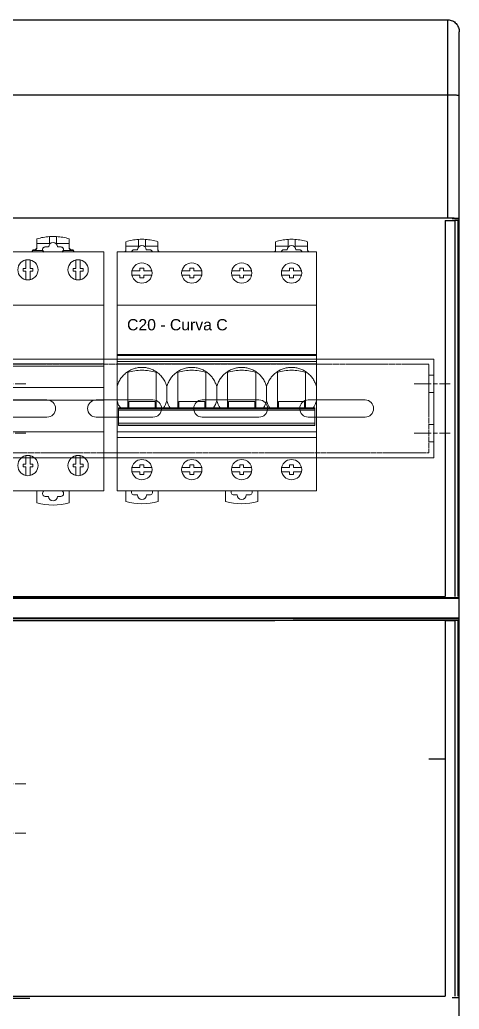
# Model space of a CAD drawing. Header units: millimetres. Extents: x 8199 to 54578, y -26210 to 18307.
# Drawn here: x 46698.2 to 46854.2, y -14863.3 to -14512 of the extents above; entities that cross this region are included whole.
import ezdxf

# ---------------------------------------------------------------- set-up
doc = ezdxf.new("R2010")
doc.units = ezdxf.units.MM
doc.header["$MEASUREMENT"] = 0
doc.linetypes.add('AM_ISO08W050x2', pattern=[9, 6, -0.75, 1.5, -0.75])
doc.linetypes.add('HIDDEN', pattern=[0.375, 0.25, -0.125])
for name, color, linetype, lineweight in [('Centros', 253, 'AM_ISO08W050x2', 15), ('ELECT-FUERZA-MOTRIZ', 170, 'Continuous', 20), ('Ocultas', 252, 'HIDDEN', 15), ('Perfil C1', 50, 'Continuous', 15), ('TEXTO', 1, 'Continuous', 30)]:
    doc.layers.add(name, color=color, linetype=linetype, lineweight=lineweight)
doc.styles.add('Annotative', font='arial.ttf')

# ---------------------------------------------------------------- blocks, each defined once
blk = doc.blocks.new('A$C41F979FE')
at = {"layer": 'Centros'}
for p, q in [((12.78, 26.25), (0, 26.25)), ((253.95, 26.25), (266.73, 26.25)), ((12.78, 8.75), (0, 8.75)), ((253.95, 8.75), (266.73, 8.75))]:
    blk.add_line(p, q, dxfattribs=at)
at = {"layer": 'Ocultas'}
for p, q in [((259.12, 33.25), (5.87, 33.25)), ((7.62, 33.25), (7.62, 1.75)), ((259.12, 1.75), (259.12, 33.25)), ((7.62, 29.31), (5.87, 29.31)), ((259.12, 29.31), (260.87, 29.31)), ((7.62, 23.19), (5.87, 23.19)), ((259.12, 23.19), (260.87, 23.19)), ((7.62, 11.81), (5.87, 11.81)), ((259.12, 11.81), (260.87, 11.81)), ((7.62, 5.69), (5.87, 5.69)), ((259.12, 5.69), (260.87, 5.69)), ((5.87, 1.75), (259.12, 1.75))]:
    blk.add_line(p, q, dxfattribs=at)
at = {"layer": 'Perfil C1'}
for p, q in [((260.87, 35), (5.87, 35)), ((5.87, 35), (5.87, 0)), ((260.87, 0), (260.87, 35)), ((48.35, 20.56), (28.23, 20.56)), ((85.98, 20.56), (65.85, 20.56)), ((123.6, 20.56), (103.48, 20.56)), ((161.23, 20.56), (141.1, 20.56)), ((198.85, 20.56), (178.73, 20.56)), ((236.48, 20.56), (216.35, 20.56)), ((48.35, 14.44), (28.23, 14.44)), ((85.98, 14.44), (65.85, 14.44)), ((123.6, 14.44), (103.48, 14.44)), ((161.23, 14.44), (141.1, 14.44)), ((198.85, 14.44), (178.73, 14.44)), ((236.48, 14.44), (216.35, 14.44)), ((5.87, 0), (260.87, 0))]:
    blk.add_line(p, q, dxfattribs=at)
for centre, start, end in [((28.23, 17.5), 90, 270), ((48.35, 17.5), 270, 90), ((65.85, 17.5), 90, 270), ((85.98, 17.5), 270, 90), ((103.48, 17.5), 90, 270), ((123.6, 17.5), 270, 90), ((141.1, 17.5), 90, 270), ((161.23, 17.5), 270, 90), ((178.73, 17.5), 90, 270), ((198.85, 17.5), 270, 90), ((216.35, 17.5), 90, 270), ((236.48, 17.5), 270, 90)]:
    blk.add_arc(centre, 3.06, start, end, dxfattribs=at)
blk = doc.blocks.new('Disyunto Diferencial 4P')
at = {"layer": 'ELECT-FUERZA-MOTRIZ', "color": 0, "linetype": 'Continuous'}
for p, q in [((12.35, 4.64), (12.35, 3)), ((16.8, 5.46), (16.8, 3)), ((19.3, 3), (19.3, 5.47)), ((23.75, 3), (23.75, 4.65)), ((47.95, 4.64), (47.95, 3)), ((52.4, 5.46), (52.4, 3)), ((54.9, 3), (54.9, 5.47)), ((59.35, 3), (59.35, 4.65)), ((0, -84.8), (0, 0)), ((0, 0), (71.7, 0)), ((14.33, 0.54), (11.13, 0.54)), ((11.35, 0.57), (11.35, 0.8)), ((12.35, 3), (12.35, 1.57)), ((16.8, 3), (12.35, 3)), ((14.3, 0.77), (14.3, 0.77)), ((16.5, 1.77), (15.3, 1.77)), ((23.75, 3), (19.3, 3)), ((20.8, 1.77), (19.6, 1.77)), ((24.97, 0.54), (21.77, 0.54)), ((21.8, 0.77), (21.8, 0.77)), ((23.75, 1.57), (23.75, 3)), ((24.75, 0.57), (24.75, 0.8)), ((49.93, 0.54), (46.73, 0.54)), ((46.95, 0.57), (46.95, 0.8)), ((47.95, 3), (47.95, 1.57)), ((52.4, 3), (47.95, 3)), ((49.9, 0.77), (49.9, 0.77)), ((52.1, 1.77), (50.9, 1.77)), ((59.35, 3), (54.9, 3)), ((56.4, 1.77), (55.2, 1.77)), ((60.57, 0.54), (57.37, 0.54)), ((57.4, 0.77), (57.4, 0.77)), ((59.35, 1.57), (59.35, 3)), ((60.35, 0.57), (60.35, 0.8)), ((71.7, -84.8), (71.7, 0)), ((8.4, -5.85), (8.4, -2.82)), ((9.9, -2.82), (9.9, -5.85)), ((26.2, -5.85), (26.2, -2.82)), ((27.7, -2.82), (27.7, -5.85)), ((44, -5.85), (44, -2.82)), ((45.5, -2.82), (45.5, -5.85)), ((61.8, -5.85), (61.8, -2.82)), ((63.3, -2.82), (63.3, -5.85)), ((7.4, -6.84), (7.4, -5.85)), ((7.4, -5.85), (8.4, -5.85)), ((8.4, -6.84), (7.4, -6.84)), ((8.4, -9.87), (8.4, -6.84)), ((9.9, -5.85), (10.9, -5.85)), ((9.9, -6.84), (9.9, -9.87)), ((10.9, -6.84), (9.9, -6.84)), ((10.9, -5.85), (10.9, -6.84)), ((25.2, -6.84), (25.2, -5.85)), ((25.2, -5.85), (26.2, -5.85)), ((26.2, -6.84), (25.2, -6.84)), ((26.2, -9.87), (26.2, -6.84)), ((27.7, -5.85), (28.7, -5.85)), ((27.7, -6.84), (27.7, -9.87)), ((28.7, -6.84), (27.7, -6.84)), ((28.7, -5.85), (28.7, -6.84)), ((43, -6.84), (43, -5.85)), ((43, -5.85), (44, -5.85)), ((44, -6.84), (43, -6.84)), ((44, -9.87), (44, -6.84)), ((45.5, -5.85), (46.5, -5.85)), ((45.5, -6.84), (45.5, -9.87)), ((46.5, -6.84), (45.5, -6.84)), ((46.5, -5.85), (46.5, -6.84)), ((60.8, -6.84), (60.8, -5.85)), ((60.8, -5.85), (61.8, -5.85)), ((61.8, -6.84), (60.8, -6.84)), ((61.8, -9.87), (61.8, -6.84)), ((63.3, -5.85), (64.3, -5.85)), ((63.3, -6.84), (63.3, -9.87)), ((64.3, -6.84), (63.3, -6.84)), ((64.3, -5.85), (64.3, -6.84)), ((0, -18.9), (71.7, -18.9)), ((4.2, -27.14), (4.2, -23.64)), ((4.2, -23.64), (13.5, -23.64)), ((13.5, -23.64), (13.5, -27.14)), ((13.5, -27.14), (4.2, -27.14)), ((71.7, -39.78), (0, -39.78)), ((0, -40.6), (71.7, -40.6)), ((3.95, -42.96), (3.95, -55.39)), ((4.3, -44.67), (4.3, -55.39)), ((4.3, -44.67), (13.6, -44.67)), ((13.6, -55.39), (13.6, -44.67)), ((13.95, -55.39), (13.95, -42.96)), ((17.9, -48.09), (17.9, -52.6)), ((71.7, -48.09), (17.9, -48.09)), ((71.7, -52.6), (17.9, -52.6)), ((0.65, -55.39), (0.65, -61.68)), ((17.25, -55.39), (0.65, -55.39)), ((0.65, -55.67), (17.25, -55.67)), ((13.6, -53.16), (4.3, -53.16)), ((17.25, -61.68), (17.25, -55.39)), ((0.65, -56.24), (17.25, -56.24)), ((0.65, -61.32), (17.25, -61.32)), ((17.25, -61.68), (0.65, -61.68)), ((71.7, -63.9), (0, -63.9)), ((8.4, -75.36), (8.4, -72.33)), ((9.9, -72.33), (9.9, -75.36)), ((26.2, -75.36), (26.2, -72.33)), ((27.7, -72.33), (27.7, -75.36)), ((44, -75.36), (44, -72.33)), ((45.5, -72.33), (45.5, -75.36)), ((61.8, -75.36), (61.8, -72.33)), ((63.3, -72.33), (63.3, -75.36)), ((7.4, -75.36), (8.4, -75.36)), ((7.4, -76.35), (7.4, -75.36)), ((8.4, -76.35), (7.4, -76.35)), ((8.4, -79.38), (8.4, -76.35)), ((9.9, -75.36), (10.9, -75.36)), ((10.9, -76.35), (9.9, -76.35)), ((9.9, -76.35), (9.9, -79.38)), ((10.9, -75.36), (10.9, -76.35)), ((25.2, -75.36), (26.2, -75.36)), ((25.2, -76.35), (25.2, -75.36)), ((26.2, -76.35), (25.2, -76.35)), ((26.2, -79.38), (26.2, -76.35)), ((27.7, -75.36), (28.7, -75.36)), ((28.7, -76.35), (27.7, -76.35)), ((27.7, -76.35), (27.7, -79.38)), ((28.7, -75.36), (28.7, -76.35)), ((43, -75.36), (44, -75.36)), ((43, -76.35), (43, -75.36)), ((44, -76.35), (43, -76.35)), ((44, -79.38), (44, -76.35)), ((45.5, -75.36), (46.5, -75.36)), ((46.5, -76.35), (45.5, -76.35)), ((45.5, -76.35), (45.5, -79.38)), ((46.5, -75.36), (46.5, -76.35)), ((60.8, -75.36), (61.8, -75.36)), ((60.8, -76.35), (60.8, -75.36)), ((61.8, -76.35), (60.8, -76.35)), ((61.8, -79.38), (61.8, -76.35)), ((63.3, -75.36), (64.3, -75.36)), ((64.3, -76.35), (63.3, -76.35)), ((63.3, -76.35), (63.3, -79.38)), ((64.3, -75.36), (64.3, -76.35)), ((71.7, -84.8), (0, -84.8)), ((12.3, -84.8), (12.3, -89.14)), ((16.45, -86.8), (15.3, -86.8)), ((20.8, -86.8), (19.65, -86.8)), ((23.8, -89.14), (23.8, -84.8)), ((47.9, -84.8), (47.9, -89.14)), ((52.05, -86.8), (50.9, -86.8)), ((56.4, -86.8), (55.25, -86.8)), ((59.4, -89.14), (59.4, -84.8))]:
    blk.add_line(p, q, dxfattribs=at)
blk.add_lwpolyline([(17.9, -52.6), (17.33, -54.25), (16.52, -55.39)], dxfattribs=at)
for centre in [(9.15, -6.34), (26.95, -6.34), (44.75, -6.34), (62.55, -6.34), (9.15, -75.86), (26.95, -75.86), (44.75, -75.86), (62.55, -75.86)]:
    blk.add_circle(centre, 3.6, dxfattribs=at)
for centre, radius, start, end in [((18.07, -13.84), 19.35, 93.7668, 107.1978), ((18.07, -13.85), 19.35, 86.3591, 93.7668), ((18.07, -13.84), 19.35, 72.9337, 86.3591), ((53.67, -13.84), 19.35, 93.7668, 107.1978), ((53.67, -13.85), 19.35, 86.3591, 93.7668), ((53.67, -13.84), 19.35, 72.9337, 86.3591), ((11.35, 0), 0.799, 89.9232, 179.921), ((11.35, -0.23), 0.799, 105.7191, 162.5797), ((11.35, -0.23), 0.798, 89.9978, 105.8274), ((11.35, 1.8), 0.999, 269.9454, 347.0414), ((11.35, 1.8), 0.997, 347.1163, 359.9879), ((15.31, 0.77), 1.01, 180.0325, 193.2632), ((15.3, 1), 0.997, 186.5991, 192.9366), ((15.3, 1), 0.999, 193.0148, 270.0545), ((15.3, 0.77), 0.997, 193.3525, 232.1475), ((20.8, 1), 0.999, 269.9455, 346.9852), ((20.8, 0.77), 0.997, 307.8525, 346.6475), ((20.8, 1), 0.997, 347.0633, 353.3318), ((20.79, 0.77), 1.01, 346.738, 359.9678), ((24.75, 1.8), 0.997, 180.012, 192.94), ((24.75, 1.8), 0.999, 193.0148, 270.0545), ((24.75, 0), 0.799, 0.079, 90.0768), ((24.75, -0.23), 0.798, 74.1717, 90.003), ((24.75, -0.23), 0.799, 17.4202, 74.281), ((46.95, 0), 0.799, 89.9232, 179.921), ((46.95, -0.23), 0.799, 105.7191, 162.5797), ((46.95, -0.23), 0.798, 89.9978, 105.8274), ((46.95, 1.8), 0.999, 269.9454, 347.0414), ((46.95, 1.8), 0.997, 347.1163, 359.9879), ((50.91, 0.77), 1.01, 180.0325, 193.2632), ((50.9, 1), 0.997, 186.5991, 192.9366), ((50.9, 1), 0.999, 193.0148, 270.0545), ((50.9, 0.77), 0.997, 193.3525, 232.1475), ((56.4, 1), 0.999, 269.9455, 346.9852), ((56.4, 0.77), 0.997, 307.8525, 346.6475), ((56.4, 1), 0.997, 347.0633, 353.3318), ((56.39, 0.77), 1.01, 346.738, 359.9678), ((60.35, 1.8), 0.997, 180.012, 192.94), ((60.35, 1.8), 0.999, 193.0148, 270.0545), ((60.35, 0), 0.799, 0.079, 90.0768), ((60.35, -0.23), 0.798, 74.1717, 90.003), ((60.35, -0.23), 0.799, 17.4202, 74.281), ((9.12, -50.37), 9.39, 193.7464, 212.5243), ((9.06, -50.4), 9.32, 212.545, 214.5618), ((15.3, -85.8), 1, 90, 270), ((18.05, -86.8), 1.6, 180, 0), ((20.8, -85.8), 1, 270, 90), ((50.9, -85.8), 1, 90, 270), ((53.65, -86.8), 1.6, 180, 0), ((56.4, -85.8), 1, 270, 90), ((18.05, -67.9), 22, 254.849, 285.151), ((53.65, -67.9), 22, 254.849, 285.151)]:
    blk.add_arc(centre, radius, start, end, dxfattribs=at)
for centre in [(18.05, 1.77), (53.65, 1.77)]:
    blk.add_ellipse(centre, major_axis=(0, 1.55), ratio=0.997493, start_param=-1.570796, end_param=1.570796, dxfattribs=at)
for points, knots in [([(12.35, 1.57), (12.35, 1.51), (12.34, 1.37), (12.28, 1.18), (12.19, 1.01), (12.06, 0.86), (11.91, 0.73), (11.74, 0.64), (11.55, 0.58), (11.42, 0.57), (11.35, 0.57)], [0, 0, 0, 0, 0.124989, 0.250006, 0.374999, 0.500006, 0.625011, 0.750004, 0.875016, 1, 1, 1, 1]), ([(14.3, 0.77), (14.3, 0.83), (14.31, 0.97), (14.37, 1.15), (14.46, 1.33), (14.59, 1.48), (14.74, 1.61), (14.91, 1.7), (15.1, 1.76), (15.23, 1.77), (15.3, 1.77)], [0, 0, 0, 0, 0.124987, 0.250005, 0.374997, 0.500002, 0.625006, 0.749999, 0.875014, 1, 1, 1, 1]), ([(21.8, 0.77), (21.8, 0.83), (21.79, 0.97), (21.73, 1.15), (21.64, 1.33), (21.51, 1.48), (21.36, 1.61), (21.19, 1.7), (21, 1.76), (20.87, 1.77), (20.8, 1.77)], [0, 0, 0, 0, 0.124994, 0.250027, 0.37502, 0.500043, 0.625039, 0.750004, 0.875015, 1, 1, 1, 1]), ([(24.75, 0.57), (24.68, 0.57), (24.55, 0.58), (24.36, 0.64), (24.19, 0.73), (24.04, 0.86), (23.91, 1.01), (23.82, 1.18), (23.76, 1.37), (23.75, 1.51), (23.75, 1.57)], [0, 0, 0, 0, 0.124988, 0.250005, 0.374998, 0.500004, 0.625009, 0.750002, 0.875014, 1, 1, 1, 1]), ([(47.95, 1.57), (47.95, 1.51), (47.94, 1.37), (47.88, 1.18), (47.79, 1.01), (47.66, 0.86), (47.51, 0.73), (47.34, 0.64), (47.15, 0.58), (47.02, 0.57), (46.95, 0.57)], [0, 0, 0, 0, 0.124989, 0.250006, 0.374999, 0.500006, 0.625011, 0.750004, 0.875016, 1, 1, 1, 1]), ([(49.9, 0.77), (49.9, 0.83), (49.91, 0.97), (49.97, 1.15), (50.06, 1.33), (50.19, 1.48), (50.34, 1.61), (50.51, 1.7), (50.7, 1.76), (50.83, 1.77), (50.9, 1.77)], [0, 0, 0, 0, 0.124987, 0.250005, 0.374997, 0.500002, 0.625006, 0.749999, 0.875014, 1, 1, 1, 1]), ([(57.4, 0.77), (57.4, 0.83), (57.39, 0.97), (57.33, 1.15), (57.24, 1.33), (57.11, 1.48), (56.96, 1.61), (56.79, 1.7), (56.6, 1.76), (56.47, 1.77), (56.4, 1.77)], [0, 0, 0, 0, 0.124994, 0.250027, 0.37502, 0.500043, 0.625039, 0.750004, 0.875015, 1, 1, 1, 1]), ([(60.35, 0.57), (60.28, 0.57), (60.15, 0.58), (59.96, 0.64), (59.79, 0.73), (59.64, 0.86), (59.51, 1.01), (59.42, 1.18), (59.36, 1.37), (59.35, 1.51), (59.35, 1.57)], [0, 0, 0, 0, 0.124988, 0.250005, 0.374998, 0.500004, 0.625009, 0.750002, 0.875014, 1, 1, 1, 1]), ([(3.7, -42.64), (4.08, -42.37), (4.88, -41.89), (6.18, -41.36), (7.55, -41.04), (8.48, -40.97), (8.95, -40.97)], [0, 0, 0, 0, 0.249994, 0.499959, 0.750009, 1, 1, 1, 1]), ([(8.95, -40.97), (9.42, -40.97), (10.35, -41.04), (11.72, -41.36), (13.02, -41.89), (13.82, -42.37), (14.2, -42.64)], [0, 0, 0, 0, 0.24999, 0.500046, 0.750014, 1, 1, 1, 1]), ([(0, -48.09), (0.13, -47.54), (0.5, -46.48), (1.31, -45), (2.38, -43.69), (3.24, -42.96), (3.7, -42.64)], [0, 0, 0, 0, 0.249797, 0.499776, 0.749848, 1, 1, 1, 1]), ([(14.2, -42.64), (14.66, -42.96), (15.52, -43.69), (16.59, -45), (17.4, -46.48), (17.77, -47.54), (17.9, -48.09)], [0, 0, 0, 0, 0.250146, 0.500221, 0.750203, 1, 1, 1, 1])]:
    blk.add_open_spline(points, degree=3, knots=knots, dxfattribs=at)
for points in [[(8.95, -42.2), (7.22, -42.2), (5.48, -42.47), (3.95, -42.96)], [(13.95, -42.96), (12.42, -42.47), (10.68, -42.2), (8.95, -42.2)]]:
    blk.add_open_spline(points, degree=3, dxfattribs=at)
at = {"layer": 'ELECT-FUERZA-MOTRIZ', "style": 'Annotative'}
blk.add_attdef('TIPO', (1.32, -35.94), '', height=4, dxfattribs=at)
blk = doc.blocks.new('Termica 4P')
at = {"layer": 'ELECT-FUERZA-MOTRIZ', "color": 7, "linetype": 'Continuous'}
for p, q in [((3.15, 3.64), (3.15, 2)), ((7.6, 4.46), (7.6, 2)), ((10.1, 2), (10.1, 4.46)), ((14.55, 2), (14.55, 3.65)), ((56.25, 3.64), (56.25, 2)), ((60.7, 4.46), (60.7, 2)), ((63.2, 2), (63.2, 4.46)), ((67.65, 2), (67.65, 3.65)), ((0, -84.8), (0, 0)), ((0, 0), (70.8, 0)), ((3.15, 2), (3.15, 0.57)), ((7.6, 2), (3.15, 2)), ((7.3, 0.77), (6.1, 0.77)), ((14.55, 2), (10.1, 2)), ((11.6, 0.77), (10.4, 0.77)), ((14.55, 0.57), (14.55, 2)), ((56.25, 2), (56.25, 0.57)), ((60.7, 2), (56.25, 2)), ((60.4, 0.77), (59.2, 0.77)), ((67.65, 2), (63.2, 2)), ((64.7, 0.77), (63.5, 0.77)), ((67.65, 0.57), (67.65, 2)), ((70.8, -84.8), (70.8, 0)), ((8.15, -6.73), (5.33, -6.73)), ((8.15, -6.73), (8.15, -5.73)), ((8.15, -5.73), (9.55, -5.73)), ((9.55, -5.73), (9.55, -6.73)), ((9.55, -6.73), (12.37, -6.73)), ((25.85, -6.73), (23.03, -6.73)), ((25.85, -6.73), (25.85, -5.73)), ((25.85, -5.73), (27.25, -5.73)), ((27.25, -5.73), (27.25, -6.73)), ((27.25, -6.73), (30.07, -6.73)), ((43.55, -6.73), (40.73, -6.73)), ((43.55, -6.73), (43.55, -5.73)), ((43.55, -5.73), (44.95, -5.73)), ((44.95, -5.73), (44.95, -6.73)), ((44.95, -6.73), (47.77, -6.73)), ((61.25, -6.73), (58.43, -6.73)), ((61.25, -6.73), (61.25, -5.73)), ((61.25, -5.73), (62.65, -5.73)), ((62.65, -5.73), (62.65, -6.73)), ((62.65, -6.73), (65.47, -6.73)), ((8.15, -8.23), (5.33, -8.23)), ((8.15, -9.23), (8.15, -8.23)), ((9.55, -9.23), (8.15, -9.23)), ((9.55, -8.23), (9.55, -9.23)), ((9.55, -8.23), (12.37, -8.23)), ((25.85, -8.23), (23.03, -8.23)), ((25.85, -9.23), (25.85, -8.23)), ((27.25, -9.23), (25.85, -9.23)), ((27.25, -8.23), (27.25, -9.23)), ((27.25, -8.23), (30.07, -8.23)), ((43.55, -8.23), (40.73, -8.23)), ((43.55, -9.23), (43.55, -8.23)), ((44.95, -9.23), (43.55, -9.23)), ((44.95, -8.23), (44.95, -9.23)), ((44.95, -8.23), (47.77, -8.23)), ((61.25, -8.23), (58.43, -8.23)), ((61.25, -9.23), (61.25, -8.23)), ((62.65, -9.23), (61.25, -9.23)), ((62.65, -8.23), (62.65, -9.23)), ((62.65, -8.23), (65.47, -8.23)), ((0, -18.9), (70.8, -18.9)), ((0, -36.4), (70.8, -36.4)), ((70.8, -36.8), (0, -36.8)), ((70.8, -38.9), (0, -38.9)), ((0, -39.7), (70.8, -39.7)), ((3.85, -42.76), (3.85, -55.38)), ((13.85, -55.38), (13.85, -42.76)), ((21.55, -42.76), (21.55, -55.38)), ((31.55, -55.38), (31.55, -42.76)), ((39.25, -42.76), (39.25, -55.38)), ((49.25, -55.66), (49.25, -42.76)), ((56.95, -42.76), (56.95, -55.38)), ((66.95, -55.66), (66.95, -42.76)), ((17.7, -52.82), (17.7, -47.82)), ((35.4, -52.82), (35.4, -47.82)), ((53.1, -52.82), (53.1, -47.82)), ((0.55, -61.67), (0.55, -55.38)), ((0.55, -55.38), (70.25, -55.38)), ((70.25, -55.66), (0.55, -55.66)), ((4.2, -53.14), (4.2, -55.38)), ((13.5, -53.14), (4.2, -53.14)), ((13.5, -55.38), (13.5, -53.14)), ((21.9, -53.14), (21.9, -55.38)), ((31.2, -53.14), (21.9, -53.14)), ((31.2, -55.38), (31.2, -53.14)), ((48.9, -53.14), (39.6, -53.14)), ((39.6, -53.14), (39.6, -55.38)), ((48.9, -55.38), (48.9, -53.14)), ((66.6, -53.14), (57.3, -53.14)), ((57.3, -53.14), (57.3, -55.38)), ((66.6, -55.38), (66.6, -53.14)), ((70.25, -61.67), (70.25, -55.38)), ((0.55, -56.23), (70.25, -56.23)), ((70.25, -60.85), (0.55, -60.85)), ((0.55, -61.47), (70.25, -61.47)), ((0.55, -61.67), (70.25, -61.67)), ((70.8, -63.9), (0, -63.9)), ((0, -65.91), (70.8, -65.91)), ((8.15, -76.55), (5.33, -76.55)), ((8.15, -75.55), (9.55, -75.55)), ((8.15, -76.55), (8.15, -75.55)), ((9.55, -75.55), (9.55, -76.55)), ((9.55, -76.55), (12.37, -76.55)), ((25.85, -76.55), (23.03, -76.55)), ((25.85, -75.55), (27.25, -75.55)), ((25.85, -76.55), (25.85, -75.55)), ((27.25, -75.55), (27.25, -76.55)), ((27.25, -76.55), (30.07, -76.55)), ((43.55, -76.55), (40.73, -76.55)), ((43.55, -75.55), (44.95, -75.55)), ((43.55, -76.55), (43.55, -75.55)), ((44.95, -75.55), (44.95, -76.55)), ((44.95, -76.55), (47.77, -76.55)), ((61.25, -76.55), (58.43, -76.55)), ((61.25, -75.55), (62.65, -75.55)), ((61.25, -76.55), (61.25, -75.55)), ((62.65, -75.55), (62.65, -76.55)), ((62.65, -76.55), (65.47, -76.55)), ((8.15, -78.05), (5.33, -78.05)), ((8.15, -79.05), (8.15, -78.05)), ((9.55, -79.05), (8.15, -79.05)), ((9.55, -78.05), (12.37, -78.05)), ((9.55, -78.05), (9.55, -79.05)), ((25.85, -78.05), (23.03, -78.05)), ((25.85, -79.05), (25.85, -78.05)), ((27.25, -79.05), (25.85, -79.05)), ((27.25, -78.05), (30.07, -78.05)), ((27.25, -78.05), (27.25, -79.05)), ((43.55, -78.05), (40.73, -78.05)), ((43.55, -79.05), (43.55, -78.05)), ((44.95, -79.05), (43.55, -79.05)), ((44.95, -78.05), (47.77, -78.05)), ((44.95, -78.05), (44.95, -79.05)), ((61.25, -78.05), (58.43, -78.05)), ((61.25, -79.05), (61.25, -78.05)), ((62.65, -79.05), (61.25, -79.05)), ((62.65, -78.05), (65.47, -78.05)), ((62.65, -78.05), (62.65, -79.05)), ((70.8, -84.8), (0, -84.8)), ((3.1, -84.8), (3.1, -88.64)), ((7.25, -86.3), (6.1, -86.3)), ((11.6, -86.3), (10.45, -86.3)), ((14.6, -88.64), (14.6, -84.8)), ((38.5, -84.8), (38.5, -88.64)), ((42.65, -86.3), (41.5, -86.3)), ((47, -86.3), (45.85, -86.3)), ((50, -88.64), (50, -84.8))]:
    blk.add_line(p, q, dxfattribs=at)
blk.add_lwpolyline([(1.31, -55.38), (0.58, -54.39), (0, -52.82)], dxfattribs=at)
for centre in [(8.85, -7.48), (26.55, -7.48), (44.25, -7.48), (61.95, -7.48), (8.85, -77.3), (26.55, -77.3), (44.25, -77.3), (61.95, -77.3)]:
    blk.add_circle(centre, 3.6, dxfattribs=at)
for centre, radius, start, end in [((8.87, -14.85), 19.35, 93.7668, 107.1978), ((8.87, -14.85), 19.35, 86.3591, 93.7668), ((8.87, -14.85), 19.35, 72.9337, 86.3591), ((61.97, -14.85), 19.35, 93.7668, 107.1978), ((61.97, -14.85), 19.35, 86.3591, 93.7668), ((61.97, -14.85), 19.35, 72.9337, 86.3591), ((2.15, 0.79), 0.997, 308.5162, 347.0951), ((2.15, 0.57), 1, 325.1415, 0.0506), ((2.15, 0.79), 0.998, 347.1264, 359.9848), ((6.1, -0.23), 1, 90.0557, 166.5261), ((15.55, 0.79), 0.997, 180.0151, 192.9369), ((15.55, 0.57), 1, 179.9494, 214.8585), ((15.55, 0.79), 0.997, 192.9681, 231.4837), ((55.25, 0.79), 0.997, 308.5162, 347.0951), ((55.25, 0.57), 1, 325.1415, 0.0506), ((55.25, 0.79), 0.998, 347.1264, 359.9848), ((59.2, -0.23), 1, 90.0557, 166.5261), ((68.65, 0.79), 0.997, 180.0151, 192.9369), ((68.65, 0.57), 1, 179.9494, 214.8585), ((68.65, 0.79), 0.997, 192.9681, 231.4837), ((8.68, -50.35), 9.35, 326.8959, 344.6622), ((26.71, -50.35), 9.35, 195.3353, 212.9789), ((26.38, -50.35), 9.35, 327.3842, 344.6624), ((44.41, -50.35), 9.35, 195.3352, 213.1061), ((44.09, -50.35), 9.35, 326.891, 344.6646), ((62.11, -50.35), 9.35, 195.3353, 213.1055), ((61.79, -50.35), 9.35, 326.892, 344.6645), ((6.1, -85.3), 1, 149.9962, 270), ((8.85, -86.3), 1.6, 180, 0), ((11.6, -85.3), 1, 270, 30.0036), ((41.5, -85.3), 1, 149.9962, 270), ((44.25, -86.3), 1.6, 180, 0), ((47, -85.3), 1, 270, 30.0036), ((8.85, -67.4), 22, 254.849, 285.151), ((44.25, -67.4), 22, 254.849, 285.151)]:
    blk.add_arc(centre, radius, start, end, dxfattribs=at)
for centre in [(8.85, 0.77), (61.95, 0.77)]:
    blk.add_ellipse(centre, major_axis=(0, 1.55), ratio=0.997493, start_param=-1.570796, end_param=1.570796, dxfattribs=at)
for points, knots in [([(11.6, 0.77), (11.66, 0.77), (11.77, 0.76), (11.93, 0.72), (12.08, 0.65), (12.22, 0.56), (12.34, 0.44), (12.45, 0.31), (12.52, 0.16), (12.56, 0.05), (12.57, 0)], [0, 0, 0, 0, 0.124961, 0.249971, 0.374922, 0.49992, 0.624966, 0.750011, 0.875009, 1, 1, 1, 1]), ([(64.7, 0.77), (64.76, 0.77), (64.87, 0.76), (65.03, 0.72), (65.18, 0.65), (65.32, 0.56), (65.44, 0.44), (65.55, 0.31), (65.62, 0.16), (65.66, 0.05), (65.67, 0)], [0, 0, 0, 0, 0.124961, 0.249971, 0.374922, 0.49992, 0.624966, 0.750011, 0.875009, 1, 1, 1, 1]), ([(3.72, -42.58), (4.09, -42.32), (4.68, -41.98), (5.52, -41.61), (6.16, -41.38), (6.82, -41.2), (7.71, -41.03), (8.4, -40.98), (8.85, -40.98)], [0, 0, 0, 0, 0.249926, 0.374969, 0.500011, 0.625051, 0.750091, 1, 1, 1, 1]), ([(8.85, -41.99), (7.99, -41.99), (6.3, -42.12), (4.64, -42.5), (3.85, -42.76)], [0, 0, 0, 0, 0.509146, 1, 1, 1, 1]), ([(8.85, -40.98), (9.3, -40.98), (10.21, -41.05), (11.54, -41.36), (12.81, -41.86), (13.6, -42.32), (13.98, -42.57)], [0, 0, 0, 0, 0.249992, 0.499979, 0.749982, 1, 1, 1, 1]), ([(13.85, -42.76), (13.06, -42.5), (11.4, -42.12), (9.71, -41.99), (8.85, -41.99)], [0, 0, 0, 0, 0.490854, 1, 1, 1, 1]), ([(17.7, -47.82), (17.83, -47.34), (18.17, -46.4), (18.9, -45.08), (19.83, -43.89), (20.94, -42.87), (22.21, -42.05), (23.59, -41.44), (25.05, -41.07), (26.05, -40.98), (26.55, -40.98)], [0, 0, 0, 0, 0.124855, 0.249804, 0.374788, 0.499813, 0.624855, 0.749898, 0.874958, 1, 1, 1, 1]), ([(26.55, -41.99), (25.69, -41.99), (24, -42.12), (22.34, -42.5), (21.55, -42.76)], [0, 0, 0, 0, 0.509146, 1, 1, 1, 1]), ([(26.55, -40.98), (27.05, -40.98), (28.05, -41.07), (29.51, -41.44), (30.89, -42.05), (32.16, -42.87), (33.27, -43.89), (34.2, -45.08), (34.93, -46.4), (35.27, -47.34), (35.4, -47.82)], [0, 0, 0, 0, 0.125051, 0.250109, 0.375142, 0.500187, 0.625217, 0.750204, 0.875151, 1, 1, 1, 1]), ([(31.55, -42.76), (30.76, -42.5), (29.1, -42.12), (27.41, -41.99), (26.55, -41.99)], [0, 0, 0, 0, 0.490854, 1, 1, 1, 1]), ([(35.4, -47.82), (35.53, -47.34), (35.87, -46.4), (36.6, -45.08), (37.53, -43.89), (38.64, -42.87), (39.91, -42.05), (41.29, -41.44), (42.75, -41.07), (43.75, -40.98), (44.25, -40.98)], [0, 0, 0, 0, 0.124859, 0.249812, 0.374795, 0.499819, 0.624859, 0.7499, 0.874958, 1, 1, 1, 1]), ([(44.25, -41.99), (43.39, -41.99), (41.7, -42.12), (40.04, -42.5), (39.25, -42.76)], [0, 0, 0, 0, 0.509148, 1, 1, 1, 1]), ([(44.25, -40.98), (44.75, -40.98), (45.75, -41.07), (47.21, -41.44), (48.59, -42.05), (49.86, -42.87), (50.97, -43.89), (51.9, -45.08), (52.63, -46.4), (52.97, -47.34), (53.1, -47.82)], [0, 0, 0, 0, 0.125044, 0.250095, 0.375129, 0.500174, 0.625207, 0.750197, 0.875148, 1, 1, 1, 1]), ([(49.25, -42.76), (48.46, -42.5), (46.8, -42.12), (45.11, -41.99), (44.25, -41.99)], [0, 0, 0, 0, 0.490893, 1, 1, 1, 1]), ([(53.1, -47.82), (53.23, -47.34), (53.57, -46.4), (54.3, -45.08), (55.23, -43.89), (56.34, -42.87), (57.61, -42.05), (58.99, -41.44), (60.45, -41.07), (61.45, -40.98), (61.95, -40.98)], [0, 0, 0, 0, 0.124859, 0.24981, 0.374794, 0.499818, 0.624858, 0.749899, 0.874958, 1, 1, 1, 1]), ([(61.95, -41.99), (61.09, -41.99), (59.4, -42.12), (57.74, -42.5), (56.95, -42.76)], [0, 0, 0, 0, 0.509148, 1, 1, 1, 1]), ([(61.95, -40.98), (62.45, -40.98), (63.45, -41.07), (64.91, -41.44), (66.29, -42.05), (67.56, -42.87), (68.67, -43.89), (69.6, -45.08), (70.33, -46.4), (70.67, -47.34), (70.8, -47.82)], [0, 0, 0, 0, 0.125044, 0.250096, 0.37513, 0.500175, 0.625207, 0.750196, 0.875147, 1, 1, 1, 1]), ([(66.95, -42.76), (66.16, -42.5), (64.5, -42.12), (62.81, -41.99), (61.95, -41.99)], [0, 0, 0, 0, 0.490893, 1, 1, 1, 1]), ([(0, -47.82), (0.14, -47.3), (0.53, -46.27), (1.35, -44.84), (2.42, -43.59), (3.27, -42.89), (3.72, -42.58)], [0, 0, 0, 0, 0.249916, 0.499909, 0.749951, 1, 1, 1, 1]), ([(13.98, -42.57), (14.43, -42.88), (15.28, -43.58), (16.34, -44.84), (17.17, -46.26), (17.56, -47.3), (17.7, -47.82)], [0, 0, 0, 0, 0.250039, 0.50008, 0.750081, 1, 1, 1, 1])]:
    blk.add_open_spline(points, degree=3, knots=knots, dxfattribs=at)
at = {"layer": 'ELECT-FUERZA-MOTRIZ', "style": 'Annotative'}
blk.add_attdef('TERMICA', (3.57, -27.84), '', height=4, dxfattribs=at)

msp = doc.modelspace()

# ---------------------------------------------------------------- linework, layer by layer
at = {"color": 7, "linetype": 'Continuous'}
for p, q in [((46395.94236, -14512.01055), (46850.19525, -14512.01055)), ((46850.19525, -14582.49872), (46850.19525, -14512.01055)), ((46854.19525, -15209.78499), (46854.19525, -14516.31121)), ((46850.19525, -14538.73501), (46395.94236, -14538.73501)), ((46850.19525, -14582.49872), (46395.94236, -14582.49872)), ((46849.26722, -14583.3244), (46849.26722, -14716.75737)), ((46854.19525, -14582.72563), (46851.7226, -14582.72563)), ((46852.59628, -14583.31072), (46852.59628, -14716.75737)), ((46853.76963, -14716.75737), (46853.76963, -14583.28769)), ((46854.19525, -14585.78699), (46853.76963, -14585.78699)), ((46392.31387, -14716.75737), (46849.26722, -14716.75737)), ((46854.19525, -14717.29545), (46664.45543, -14717.29545)), ((46854.19525, -14717.29545), (46851.7226, -14717.29545)), ((46854.19525, -14714.2341), (46853.76963, -14714.2341)), ((46854.19525, -14717.52237), (46391.94236, -14717.52237)), ((46854.19525, -14724.49872), (46391.94236, -14724.49872)), ((46854.19525, -14724.72563), (46664.45543, -14724.72563)), ((46849.26722, -14725.3244), (46849.26722, -14858.75737)), ((46854.19525, -14724.72563), (46851.7226, -14724.72563)), ((46852.59628, -14725.31072), (46852.59628, -14858.75737)), ((46853.76963, -14858.75737), (46853.76963, -14725.28769)), ((46854.19525, -14727.78699), (46853.76963, -14727.78699)), ((46854.19525, -14856.2341), (46853.76963, -14856.2341)), ((46701.8507, -14859.52237), (46391.94236, -14859.52237)), ((46392.31387, -14858.75737), (46849.26722, -14858.75737)), ((46854.19525, -14859.29545), (46851.7226, -14859.29545))]:
    msp.add_line(p, q, dxfattribs=at)
for centre, major_axis, ratio, start_param, end_param in [((46848.94522, -14583.28085), (5, -0.00009), 0.00872685, -1.506351707, -0.752163996), ((46850.19525, -14582.56854), (4, 0), 0.017455065, 0, 1.570796327), ((46542.04099, -14704.37715), (2405, -0.04259), 0.00872685, -1.61588218, -1.440635081), ((46848.94522, -14725.28085), (5, -0.00009), 0.00872685, -1.506351707, -0.752163996)]:
    msp.add_ellipse(centre, major_axis=major_axis, ratio=ratio, start_param=start_param, end_param=end_param, dxfattribs=at)
for points, knots in [([(46850.19525, -14512.01055), (46850.73514, -14512.01055), (46851.829, -14512.25195), (46853.16049, -14513.25148), (46854.00701, -14514.67861), (46854.19525, -14515.77025), (46854.19525, -14516.31121)], [0, 0, 0, 0, 0.249786216, 0.49966541, 0.749717618, 1, 1, 1, 1]), ([(46854.19525, -14538.96693), (46854.19525, -14538.93699), (46854.04968, -14538.90593), (46853.85941, -14538.86612), (46853.47377, -14538.83068), (46852.99124, -14538.79726), (46852.38984, -14538.77037), (46851.44792, -14538.7425), (46850.70591, -14538.73501), (46850.19525, -14538.73501)], [0, 0, 0, 0, 0.022334289, 0.079848211, 0.172278135, 0.296113713, 0.446910682, 0.619066406, 1, 1, 1, 1]), ([(46853.76963, -14583.28769), (46853.76961, -14583.29428), (46853.72847, -14583.28588), (46853.6851, -14583.2988), (46853.58122, -14583.29596), (46853.45229, -14583.30136), (46853.28296, -14583.30322), (46852.99466, -14583.30748), (46852.76159, -14583.30942), (46852.59628, -14583.31072)], [0, 0, 0, 0, 0.016833335, 0.066361578, 0.148178529, 0.261487714, 0.405050583, 0.577518459, 1, 1, 1, 1]), ([(46853.76963, -14725.28769), (46853.76961, -14725.29428), (46853.72847, -14725.28588), (46853.6851, -14725.2988), (46853.58122, -14725.29596), (46853.45229, -14725.30136), (46853.28296, -14725.30322), (46852.99466, -14725.30748), (46852.76159, -14725.30942), (46852.59628, -14725.31072)], [0, 0, 0, 0, 0.016833335, 0.066361578, 0.148178529, 0.261487714, 0.405050583, 0.577518459, 1, 1, 1, 1])]:
    msp.add_open_spline(points, degree=3, knots=knots, dxfattribs=at)
at = {"layer": 'TEXTO'}
msp.add_line((46849.26722, -14774.54967), (46843.40183, -14774.54967), dxfattribs=at)

# ---------------------------------------------------------------- block references
for p in [(46433.64587, -14667.54969), (46584.28644, -14667.54969), (46433.64587, -14809.54969)]:
    msp.add_blockref('A$C41F979FE', p)
at = {"layer": 'ELECT-FUERZA-MOTRIZ', "color": 0}
msp.add_blockref('Disyunto Diferencial 4P', (46656.38676, -14594.44967), dxfattribs=at).add_auto_attribs({'TIPO': 'C25-30mA'})
at = {"layer": 'TEXTO'}
msp.add_blockref('Termica 4P', (46732.74289, -14594.44967), dxfattribs=at).add_auto_attribs({'TERMICA': 'C20 - Curva C'})

doc.saveas('drawing.dxf')
